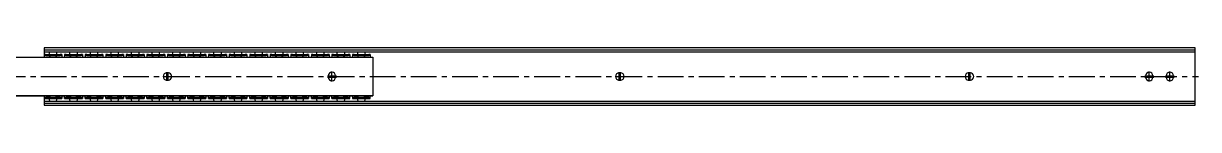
# Model space of a CAD drawing. Extents: x -1 to 1268, y -8 to 45.
# Drawn here: x 542 to 1268, y 10 to 45 of the extents above; entities that cross this region are included whole.
import ezdxf

# ---------------------------------------------------------------- set-up
doc = ezdxf.new("R2010")
doc.units = 0
doc.header["$LTSCALE"] = 0.5
doc.linetypes.add('CENTER', pattern=[50.8, 31.75, -6.35, 6.35, -6.35])
doc.layers.add('MSM_CENTER', color=1, linetype='CENTER')
doc.layers.add('MSM_CONTINUOUS', color=7, linetype='CONTINUOUS')

msp = doc.modelspace()

# ---------------------------------------------------------------- linework, layer by layer
at = {"layer": 'MSM_CENTER'}
for p, q in [((630.89, 24.9), (630.89, 30.4)), ((631.69, 24.9), (631.69, 30.4)), ((732.89, 24.5), (732.89, 30.8)), ((910.29, 24.9), (910.29, 30.4)), ((911.09, 24.9), (911.09, 30.4)), ((1126.19, 24.9), (1126.19, 30.4)), ((1126.99, 24.9), (1126.99, 30.4)), ((1237.69, 24.5), (1237.69, 30.8)), ((1250.39, 24.5), (1250.39, 30.8)), ((45.09, 27.65), (1268.09, 27.65)), ((730.14, 28.05), (735.64, 28.05)), ((730.14, 27.25), (735.64, 27.25)), ((1234.94, 28.05), (1240.44, 28.05)), ((1234.94, 27.25), (1240.44, 27.25)), ((1247.64, 28.05), (1253.14, 28.05)), ((1247.64, 27.25), (1253.14, 27.25))]:
    msp.add_line(p, q, dxfattribs=at)
at = {"layer": 'MSM_CONTINUOUS'}
for p, q in [((555.09, 45.3), (555.09, 39.56)), ((1266.09, 45.3), (555.09, 45.3)), ((555.09, 44.1), (1266.09, 44.1)), ((1266.09, 10), (1266.09, 45.3)), ((47.09, 39.56), (558.79, 39.56)), ((758.09, 39.45), (47.09, 39.45)), ((555.09, 42.8), (1266.09, 42.8)), ((556.09, 41.15), (565.09, 41.15)), ((556.09, 40.65), (565.09, 40.65)), ((562.39, 39.56), (571.49, 39.56)), ((566.09, 41.13), (566.09, 39.56)), ((567.79, 41.13), (567.79, 39.56)), ((568.79, 41.15), (577.79, 41.15)), ((568.79, 40.65), (577.79, 40.65)), ((575.09, 39.56), (584.19, 39.56)), ((578.79, 41.13), (578.79, 39.56)), ((580.49, 41.13), (580.49, 39.56)), ((581.49, 41.15), (590.49, 41.15)), ((581.49, 40.65), (590.49, 40.65)), ((587.79, 39.56), (596.89, 39.56)), ((591.49, 41.13), (591.49, 39.56)), ((593.19, 41.13), (593.19, 39.56)), ((594.19, 41.15), (603.19, 41.15)), ((594.19, 40.65), (603.19, 40.65)), ((600.49, 39.56), (609.59, 39.56)), ((604.19, 41.13), (604.19, 39.56)), ((605.89, 41.13), (605.89, 39.56)), ((606.89, 41.15), (615.89, 41.15)), ((606.89, 40.65), (615.89, 40.65)), ((613.19, 39.56), (622.29, 39.56)), ((616.89, 41.13), (616.89, 39.56)), ((618.59, 41.13), (618.59, 39.56)), ((619.59, 41.15), (628.59, 41.15)), ((619.59, 40.65), (628.59, 40.65)), ((625.89, 39.56), (634.99, 39.56)), ((629.59, 41.13), (629.59, 39.56)), ((631.29, 41.13), (631.29, 39.56)), ((632.29, 41.15), (641.29, 41.15)), ((632.29, 40.65), (641.29, 40.65)), ((638.59, 39.56), (647.69, 39.56)), ((642.29, 41.13), (642.29, 39.56)), ((643.99, 41.13), (643.99, 39.56)), ((644.99, 41.15), (653.99, 41.15)), ((644.99, 40.65), (653.99, 40.65)), ((651.29, 39.56), (660.39, 39.56)), ((654.99, 41.13), (654.99, 39.56)), ((656.69, 41.13), (656.69, 39.56)), ((657.69, 41.15), (666.69, 41.15)), ((657.69, 40.65), (666.69, 40.65)), ((663.99, 39.56), (673.09, 39.56)), ((667.69, 41.13), (667.69, 39.56)), ((669.39, 41.13), (669.39, 39.56)), ((670.39, 41.15), (679.39, 41.15)), ((670.39, 40.65), (679.39, 40.65)), ((676.69, 39.56), (685.79, 39.56)), ((680.39, 41.13), (680.39, 39.56)), ((682.09, 41.13), (682.09, 39.56)), ((683.09, 41.15), (692.09, 41.15)), ((683.09, 40.65), (692.09, 40.65)), ((689.39, 39.56), (698.49, 39.56)), ((693.09, 41.13), (693.09, 39.56)), ((694.79, 41.13), (694.79, 39.56)), ((695.79, 41.15), (704.79, 41.15)), ((695.79, 40.65), (704.79, 40.65)), ((702.09, 39.56), (711.19, 39.56)), ((705.79, 41.13), (705.79, 39.56)), ((707.49, 41.13), (707.49, 39.56)), ((708.49, 41.15), (717.49, 41.15)), ((708.49, 40.65), (717.49, 40.65)), ((714.79, 39.56), (723.89, 39.56)), ((718.49, 41.13), (718.49, 39.56)), ((720.19, 41.13), (720.19, 39.56)), ((721.19, 41.15), (730.19, 41.15)), ((721.19, 40.65), (730.19, 40.65)), ((727.49, 39.56), (736.59, 39.56)), ((731.19, 41.13), (731.19, 39.56)), ((732.89, 41.13), (732.89, 39.56)), ((733.89, 41.15), (742.89, 41.15)), ((733.89, 40.65), (742.89, 40.65)), ((740.19, 39.56), (749.29, 39.56)), ((743.89, 41.13), (743.89, 39.56)), ((745.59, 41.13), (745.59, 39.56)), ((746.59, 41.15), (755.59, 41.15)), ((746.59, 40.65), (755.59, 40.65)), ((752.89, 39.56), (758.09, 39.56)), ((756.59, 41.13), (756.59, 39.56)), ((758.09, 39.56), (758.09, 15.74)), ((631.69, 29.9), (630.89, 29.9)), ((911.09, 29.9), (910.29, 29.9)), ((1126.99, 29.9), (1126.19, 29.9)), ((630.89, 25.4), (631.69, 25.4)), ((730.64, 28.05), (730.64, 27.25)), ((735.14, 27.25), (735.14, 28.05)), ((910.29, 25.4), (911.09, 25.4)), ((1126.19, 25.4), (1126.99, 25.4)), ((1235.44, 28.05), (1235.44, 27.25)), ((1239.94, 27.25), (1239.94, 28.05)), ((1248.14, 28.05), (1248.14, 27.25)), ((1252.64, 27.25), (1252.64, 28.05)), ((47.09, 15.85), (758.09, 15.85)), ((47.09, 15.74), (558.79, 15.74)), ((555.09, 15.74), (555.09, 10)), ((565.09, 14.65), (556.09, 14.65)), ((562.39, 15.74), (571.49, 15.74)), ((566.09, 15.74), (566.09, 14.17)), ((567.79, 14.17), (567.79, 15.74)), ((577.79, 14.65), (568.79, 14.65)), ((575.09, 15.74), (584.19, 15.74)), ((578.79, 15.74), (578.79, 14.17)), ((580.49, 14.17), (580.49, 15.74)), ((590.49, 14.65), (581.49, 14.65)), ((587.79, 15.74), (596.89, 15.74)), ((591.49, 15.74), (591.49, 14.17)), ((593.19, 14.17), (593.19, 15.74)), ((603.19, 14.65), (594.19, 14.65)), ((600.49, 15.74), (609.59, 15.74)), ((604.19, 15.74), (604.19, 14.17)), ((605.89, 14.17), (605.89, 15.74)), ((615.89, 14.65), (606.89, 14.65)), ((613.19, 15.74), (622.29, 15.74)), ((616.89, 15.74), (616.89, 14.17)), ((618.59, 14.17), (618.59, 15.74)), ((628.59, 14.65), (619.59, 14.65)), ((625.89, 15.74), (634.99, 15.74)), ((629.59, 15.74), (629.59, 14.17)), ((631.29, 14.17), (631.29, 15.74)), ((641.29, 14.65), (632.29, 14.65)), ((638.59, 15.74), (647.69, 15.74)), ((642.29, 15.74), (642.29, 14.17)), ((643.99, 14.17), (643.99, 15.74)), ((653.99, 14.65), (644.99, 14.65)), ((651.29, 15.74), (660.39, 15.74)), ((654.99, 15.74), (654.99, 14.17)), ((656.69, 14.17), (656.69, 15.74)), ((666.69, 14.65), (657.69, 14.65)), ((663.99, 15.74), (673.09, 15.74)), ((667.69, 15.74), (667.69, 14.17)), ((669.39, 14.17), (669.39, 15.74)), ((679.39, 14.65), (670.39, 14.65)), ((676.69, 15.74), (685.79, 15.74)), ((680.39, 15.74), (680.39, 14.17)), ((682.09, 14.17), (682.09, 15.74)), ((692.09, 14.65), (683.09, 14.65)), ((689.39, 15.74), (698.49, 15.74)), ((693.09, 15.74), (693.09, 14.17)), ((694.79, 14.17), (694.79, 15.74)), ((704.79, 14.65), (695.79, 14.65)), ((702.09, 15.74), (711.19, 15.74)), ((705.79, 15.74), (705.79, 14.17)), ((707.49, 14.17), (707.49, 15.74)), ((717.49, 14.65), (708.49, 14.65)), ((714.79, 15.74), (723.89, 15.74)), ((718.49, 15.74), (718.49, 14.17)), ((720.19, 14.17), (720.19, 15.74)), ((730.19, 14.65), (721.19, 14.65)), ((727.49, 15.74), (736.59, 15.74)), ((731.19, 15.74), (731.19, 14.17)), ((732.89, 14.17), (732.89, 15.74)), ((742.89, 14.65), (733.89, 14.65)), ((740.19, 15.74), (749.29, 15.74)), ((743.89, 14.17), (743.89, 15.74)), ((745.59, 15.74), (745.59, 14.17)), ((755.59, 14.65), (746.59, 14.65)), ((752.89, 15.74), (758.09, 15.74)), ((756.59, 14.17), (756.59, 15.74)), ((555.09, 12.5), (1266.09, 12.5)), ((555.09, 11.2), (1266.09, 11.2)), ((555.09, 10), (1266.09, 10)), ((556.09, 14.15), (565.09, 14.15)), ((568.79, 14.15), (577.79, 14.15)), ((581.49, 14.15), (590.49, 14.15)), ((594.19, 14.15), (603.19, 14.15)), ((606.89, 14.15), (615.89, 14.15)), ((619.59, 14.15), (628.59, 14.15)), ((632.29, 14.15), (641.29, 14.15)), ((644.99, 14.15), (653.99, 14.15)), ((657.69, 14.15), (666.69, 14.15)), ((670.39, 14.15), (679.39, 14.15)), ((683.09, 14.15), (692.09, 14.15)), ((695.79, 14.15), (704.79, 14.15)), ((708.49, 14.15), (717.49, 14.15)), ((721.19, 14.15), (730.19, 14.15)), ((733.89, 14.15), (742.89, 14.15)), ((746.59, 14.15), (755.59, 14.15))]:
    msp.add_line(p, q, dxfattribs=at)
for centre, radius, start, end in [((555.11, 41.08), 0.0594, 93.79295, 108.77318), ((555.11, 40.58), 0.0594, 93.79295, 108.77318), ((555.96, 16.17), 24.98, 89.70969, 91.96856), ((555.96, 15.9), 24.75, 89.69914, 91.97911), ((560.59, 41.3), 2.5, 143.10045, 183.43981), ((560.59, -27.7), 68.33, 87.98992, 92.01008), ((560.59, 41.3), 2.5, 196.52702, 227.61152), ((560.59, 41.3), 2.5, 312.38848, 343.47298), ((560.59, 41.3), 2.5, 356.56019, 36.89955), ((565.25, 18.65), 22.5, 87.90675, 90.415), ((565.23, 16.33), 24.33, 88.00085, 90.3209), ((566.07, 41.08), 0.0594, 71.22682, 86.20705), ((566.07, 40.58), 0.0594, 71.22682, 86.20705), ((567.81, 41.08), 0.0594, 93.79295, 108.77318), ((567.81, 40.58), 0.0594, 93.79295, 108.77318), ((568.66, 16.17), 24.98, 89.70969, 91.96856), ((568.66, 15.9), 24.75, 89.69914, 91.97911), ((573.29, 41.3), 2.5, 143.10045, 183.43981), ((573.29, -27.7), 68.33, 87.98992, 92.01008), ((573.29, 41.3), 2.5, 196.52702, 227.61152), ((573.29, 41.3), 2.5, 312.38848, 343.47298), ((573.29, 41.3), 2.5, 356.56019, 36.89955), ((577.95, 18.65), 22.5, 87.90675, 90.415), ((577.93, 16.33), 24.33, 88.00085, 90.3209), ((578.77, 41.08), 0.0594, 71.22682, 86.20705), ((578.77, 40.58), 0.0594, 71.22682, 86.20705), ((580.51, 41.08), 0.0594, 93.79295, 108.77318), ((580.51, 40.58), 0.0594, 93.79295, 108.77318), ((581.36, 16.17), 24.98, 89.70969, 91.96856), ((581.36, 15.9), 24.75, 89.69914, 91.97911), ((585.99, 41.3), 2.5, 143.10045, 183.43981), ((585.99, -27.7), 68.33, 87.98992, 92.01008), ((585.99, 41.3), 2.5, 196.52702, 227.61152), ((585.99, 41.3), 2.5, 312.38848, 343.47298), ((585.99, 41.3), 2.5, 356.56019, 36.89955), ((590.65, 18.65), 22.5, 87.90675, 90.415), ((590.63, 16.33), 24.33, 88.00085, 90.3209), ((591.47, 41.08), 0.0594, 71.22682, 86.20705), ((591.47, 40.58), 0.0594, 71.22682, 86.20705), ((593.21, 41.08), 0.0594, 93.79295, 108.77318), ((593.21, 40.58), 0.0594, 93.79295, 108.77318), ((594.06, 16.17), 24.98, 89.70969, 91.96856), ((594.06, 15.9), 24.75, 89.69914, 91.97911), ((598.69, 41.3), 2.5, 143.10045, 183.43981), ((598.69, -27.7), 68.33, 87.98992, 92.01008), ((598.69, 41.3), 2.5, 196.52702, 227.61152), ((598.69, 41.3), 2.5, 312.38848, 343.47298), ((598.69, 41.3), 2.5, 356.56019, 36.89955), ((603.35, 18.65), 22.5, 87.90675, 90.415), ((603.33, 16.33), 24.33, 88.00085, 90.3209), ((604.17, 41.08), 0.0594, 71.22682, 86.20705), ((604.17, 40.58), 0.0594, 71.22682, 86.20705), ((605.91, 41.08), 0.0594, 93.79295, 108.77318), ((605.91, 40.58), 0.0594, 93.79295, 108.77318), ((606.76, 16.17), 24.98, 89.70969, 91.96856), ((606.76, 15.9), 24.75, 89.69914, 91.97911), ((611.39, 41.3), 2.5, 143.10045, 183.43981), ((611.39, -27.7), 68.33, 87.98992, 92.01008), ((611.39, 41.3), 2.5, 196.52702, 227.61152), ((611.39, 41.3), 2.5, 312.38848, 343.47298), ((611.39, 41.3), 2.5, 356.56019, 36.89955), ((616.05, 18.65), 22.5, 87.90675, 90.415), ((616.03, 16.33), 24.33, 88.00085, 90.3209), ((616.87, 41.08), 0.0594, 71.22682, 86.20705), ((616.87, 40.58), 0.0594, 71.22682, 86.20705), ((618.61, 41.08), 0.0594, 93.79295, 108.77318), ((618.61, 40.58), 0.0594, 93.79295, 108.77318), ((619.46, 16.17), 24.98, 89.70969, 91.96856), ((619.46, 15.9), 24.75, 89.69914, 91.97911), ((624.09, 41.3), 2.5, 143.10045, 183.43981), ((624.09, -27.7), 68.33, 87.98992, 92.01008), ((624.09, 41.3), 2.5, 196.52702, 227.61152), ((624.09, 41.3), 2.5, 312.38848, 343.47298), ((624.09, 41.3), 2.5, 356.56019, 36.89955), ((628.75, 18.65), 22.5, 87.90675, 90.415), ((628.73, 16.33), 24.33, 88.00085, 90.3209), ((629.57, 41.08), 0.0594, 71.22682, 86.20705), ((629.57, 40.58), 0.0594, 71.22682, 86.20705), ((631.31, 41.08), 0.0594, 93.79295, 108.77318), ((631.31, 40.58), 0.0594, 93.79295, 108.77318), ((632.16, 16.17), 24.98, 89.70969, 91.96856), ((632.16, 15.9), 24.75, 89.69914, 91.97911), ((636.79, 41.3), 2.5, 143.10045, 183.43981), ((636.79, -27.7), 68.33, 87.98992, 92.01008), ((636.79, 41.3), 2.5, 196.52702, 227.61152), ((636.79, 41.3), 2.5, 312.38848, 343.47298), ((636.79, 41.3), 2.5, 356.56019, 36.89955), ((641.45, 18.65), 22.5, 87.90675, 90.415), ((641.43, 16.33), 24.33, 88.00085, 90.3209), ((642.27, 41.08), 0.0594, 71.22682, 86.20705), ((642.27, 40.58), 0.0594, 71.22682, 86.20705), ((644.01, 41.08), 0.0594, 93.79295, 108.77318), ((644.01, 40.58), 0.0594, 93.79295, 108.77318), ((644.86, 16.17), 24.98, 89.70969, 91.96856), ((644.86, 15.9), 24.75, 89.69914, 91.97911), ((649.49, 41.3), 2.5, 143.10045, 183.43981), ((649.49, -27.7), 68.33, 87.98992, 92.01008), ((649.49, 41.3), 2.5, 196.52702, 227.61152), ((649.49, 41.3), 2.5, 312.38848, 343.47298), ((649.49, 41.3), 2.5, 356.56019, 36.89955), ((654.15, 18.65), 22.5, 87.90675, 90.415), ((654.13, 16.33), 24.33, 88.00085, 90.3209), ((654.97, 41.08), 0.0594, 71.22682, 86.20705), ((654.97, 40.58), 0.0594, 71.22682, 86.20705), ((656.71, 41.08), 0.0594, 93.79295, 108.77318), ((656.71, 40.58), 0.0594, 93.79295, 108.77318), ((657.56, 16.17), 24.98, 89.70969, 91.96856), ((657.56, 15.9), 24.75, 89.69914, 91.97911), ((662.19, 41.3), 2.5, 143.10045, 183.43981), ((662.19, -27.7), 68.33, 87.98992, 92.01008), ((662.19, 41.3), 2.5, 196.52702, 227.61152), ((662.19, 41.3), 2.5, 312.38848, 343.47298), ((662.19, 41.3), 2.5, 356.56019, 36.89955), ((666.85, 18.65), 22.5, 87.90675, 90.415), ((666.83, 16.33), 24.33, 88.00085, 90.3209), ((667.67, 41.08), 0.0594, 71.22682, 86.20705), ((667.67, 40.58), 0.0594, 71.22682, 86.20705), ((669.41, 41.08), 0.0594, 93.79295, 108.77318), ((669.41, 40.58), 0.0594, 93.79295, 108.77318), ((670.26, 16.17), 24.98, 89.70969, 91.96856), ((670.26, 15.9), 24.75, 89.69914, 91.97911), ((674.89, 41.3), 2.5, 143.10045, 183.43981), ((674.89, -27.7), 68.33, 87.98992, 92.01008), ((674.89, 41.3), 2.5, 196.52702, 227.61152), ((674.89, 41.3), 2.5, 312.38848, 343.47298), ((674.89, 41.3), 2.5, 356.56019, 36.89955), ((679.55, 18.65), 22.5, 87.90675, 90.415), ((679.53, 16.33), 24.33, 88.00085, 90.3209), ((680.37, 41.08), 0.0594, 71.22682, 86.20705), ((680.37, 40.58), 0.0594, 71.22682, 86.20705), ((682.11, 41.08), 0.0594, 93.79295, 108.77318), ((682.11, 40.58), 0.0594, 93.79295, 108.77318), ((682.96, 16.17), 24.98, 89.70969, 91.96856), ((682.96, 15.9), 24.75, 89.69914, 91.97911), ((687.59, 41.3), 2.5, 143.10045, 183.43981), ((687.59, -27.7), 68.33, 87.98992, 92.01008), ((687.59, 41.3), 2.5, 196.52702, 227.61152), ((687.59, 41.3), 2.5, 312.38848, 343.47298), ((687.59, 41.3), 2.5, 356.56019, 36.89955), ((692.25, 18.65), 22.5, 87.90675, 90.415), ((692.23, 16.33), 24.33, 88.00085, 90.3209), ((693.07, 41.08), 0.0594, 71.22682, 86.20705), ((693.07, 40.58), 0.0594, 71.22682, 86.20705), ((694.81, 41.08), 0.0594, 93.79295, 108.77318), ((694.81, 40.58), 0.0594, 93.79295, 108.77318), ((695.66, 16.17), 24.98, 89.70969, 91.96856), ((695.66, 15.9), 24.75, 89.69914, 91.97911), ((700.29, 41.3), 2.5, 143.10045, 183.43981), ((700.29, -27.7), 68.33, 87.98992, 92.01008), ((700.29, 41.3), 2.5, 196.52702, 227.61152), ((700.29, 41.3), 2.5, 312.38848, 343.47298), ((700.29, 41.3), 2.5, 356.56019, 36.89955), ((704.95, 18.65), 22.5, 87.90675, 90.415), ((704.93, 16.33), 24.33, 88.00085, 90.3209), ((705.77, 41.08), 0.0594, 71.22682, 86.20705), ((705.77, 40.58), 0.0594, 71.22682, 86.20705), ((707.51, 41.08), 0.0594, 93.79295, 108.77318), ((707.51, 40.58), 0.0594, 93.79295, 108.77318), ((708.36, 16.17), 24.98, 89.70969, 91.96856), ((708.36, 15.9), 24.75, 89.69914, 91.97911), ((712.99, 41.3), 2.5, 143.10045, 183.43981), ((712.99, -27.7), 68.33, 87.98992, 92.01008), ((712.99, 41.3), 2.5, 196.52702, 227.61152), ((712.99, 41.3), 2.5, 312.38848, 343.47298), ((712.99, 41.3), 2.5, 356.56019, 36.89955), ((717.65, 18.65), 22.5, 87.90675, 90.415), ((717.63, 16.33), 24.33, 88.00085, 90.3209), ((718.47, 41.08), 0.0594, 71.22682, 86.20705), ((718.47, 40.58), 0.0594, 71.22682, 86.20705), ((720.21, 41.08), 0.0594, 93.79295, 108.77318), ((720.21, 40.58), 0.0594, 93.79295, 108.77318), ((721.06, 16.17), 24.98, 89.70969, 91.96856), ((721.06, 15.9), 24.75, 89.69914, 91.97911), ((725.69, 41.3), 2.5, 143.10045, 183.43981), ((725.69, -27.7), 68.33, 87.98992, 92.01008), ((725.69, 41.3), 2.5, 196.52702, 227.61152), ((725.69, 41.3), 2.5, 312.38848, 343.47298), ((725.69, 41.3), 2.5, 356.56019, 36.89955), ((730.35, 18.65), 22.5, 87.90675, 90.415), ((730.33, 16.33), 24.33, 88.00085, 90.3209), ((731.17, 41.08), 0.0594, 71.22682, 86.20705), ((731.17, 40.58), 0.0594, 71.22682, 86.20705), ((732.91, 41.08), 0.0594, 93.79295, 108.77318), ((732.91, 40.58), 0.0594, 93.79295, 108.77318), ((733.76, 16.17), 24.98, 89.70969, 91.96856), ((733.76, 15.9), 24.75, 89.69914, 91.97911), ((738.39, 41.3), 2.5, 143.10045, 183.43981), ((738.39, -27.7), 68.33, 87.98992, 92.01008), ((738.39, 41.3), 2.5, 196.52702, 227.61152), ((738.39, 41.3), 2.5, 312.38848, 343.47298), ((738.39, 41.3), 2.5, 356.56019, 36.89955), ((743.05, 18.65), 22.5, 87.90675, 90.415), ((743.03, 16.33), 24.33, 88.00085, 90.3209), ((743.87, 41.08), 0.0594, 71.22682, 86.20705), ((743.87, 40.58), 0.0594, 71.22682, 86.20705), ((745.61, 41.08), 0.0594, 93.79295, 108.77318), ((745.61, 40.58), 0.0594, 93.79295, 108.77318), ((746.46, 16.17), 24.98, 89.70969, 91.96856), ((746.46, 15.9), 24.75, 89.69914, 91.97911), ((751.09, 41.3), 2.5, 143.10045, 183.43981), ((751.09, -27.7), 68.33, 87.98992, 92.01008), ((751.09, 41.3), 2.5, 196.52702, 227.61152), ((751.09, 41.3), 2.5, 312.38848, 343.47298), ((751.09, 41.3), 2.5, 356.56019, 36.89955), ((755.75, 18.65), 22.5, 87.90675, 90.415), ((755.73, 16.33), 24.33, 88.00085, 90.3209), ((756.57, 41.08), 0.0594, 71.22682, 86.20705), ((756.57, 40.58), 0.0594, 71.22682, 86.20705), ((630.89, 27.65), 2.25, 90, 270), ((631.69, 27.65), 2.25, 270, 90), ((732.89, 28.05), 2.25, 0, 180), ((910.29, 27.65), 2.25, 90, 270), ((911.09, 27.65), 2.25, 270, 90), ((1126.19, 27.65), 2.25, 90, 270), ((1126.99, 27.65), 2.25, 270, 90), ((1237.69, 28.05), 2.25, 0, 180), ((1250.39, 28.05), 2.25, 0, 180), ((732.89, 27.25), 2.25, 180, 0), ((1237.69, 27.25), 2.25, 180, 0), ((1250.39, 27.25), 2.25, 180, 0), ((555.11, 14.72), 0.0594, 251.22682, 266.20705), ((555.96, 39.4), 24.75, 268.02089, 270.30086), ((560.59, 14), 2.5, 132.38848, 163.47298), ((560.59, 83), 68.33, 267.98992, 272.01008), ((560.59, 14), 2.5, 16.52702, 47.61152), ((565.23, 38.97), 24.33, 269.6791, 271.99915), ((566.07, 14.72), 0.0594, 273.79295, 288.77318), ((567.81, 14.72), 0.0594, 251.22682, 266.20705), ((568.66, 39.4), 24.75, 268.02089, 270.30086), ((573.29, 14), 2.5, 132.38848, 163.47298), ((573.29, 83), 68.33, 267.98992, 272.01008), ((573.29, 14), 2.5, 16.52702, 47.61152), ((577.93, 38.97), 24.33, 269.6791, 271.99915), ((578.77, 14.72), 0.0594, 273.79295, 288.77318), ((580.51, 14.72), 0.0594, 251.22682, 266.20705), ((581.36, 39.4), 24.75, 268.02089, 270.30086), ((585.99, 14), 2.5, 132.38848, 163.47298), ((585.99, 83), 68.33, 267.98992, 272.01008), ((585.99, 14), 2.5, 16.52702, 47.61152), ((590.63, 38.97), 24.33, 269.6791, 271.99915), ((591.47, 14.72), 0.0594, 273.79295, 288.77318), ((593.21, 14.72), 0.0594, 251.22682, 266.20705), ((594.06, 39.4), 24.75, 268.02089, 270.30086), ((598.69, 14), 2.5, 132.38848, 163.47298), ((598.69, 83), 68.33, 267.98992, 272.01008), ((598.69, 14), 2.5, 16.52702, 47.61152), ((603.33, 38.97), 24.33, 269.6791, 271.99915), ((604.17, 14.72), 0.0594, 273.79295, 288.77318), ((605.91, 14.72), 0.0594, 251.22682, 266.20705), ((606.76, 39.4), 24.75, 268.02089, 270.30086), ((611.39, 14), 2.5, 132.38848, 163.47298), ((611.39, 83), 68.33, 267.98992, 272.01008), ((611.39, 14), 2.5, 16.52702, 47.61152), ((616.03, 38.97), 24.33, 269.6791, 271.99915), ((616.87, 14.72), 0.0594, 273.79295, 288.77318), ((618.61, 14.72), 0.0594, 251.22682, 266.20705), ((619.46, 39.4), 24.75, 268.02089, 270.30086), ((624.09, 14), 2.5, 132.38848, 163.47298), ((624.09, 83), 68.33, 267.98992, 272.01008), ((624.09, 14), 2.5, 16.52702, 47.61152), ((628.73, 38.97), 24.33, 269.6791, 271.99915), ((629.57, 14.72), 0.0594, 273.79295, 288.77318), ((631.31, 14.72), 0.0594, 251.22682, 266.20705), ((632.16, 39.4), 24.75, 268.02089, 270.30086), ((636.79, 14), 2.5, 132.38848, 163.47298), ((636.79, 83), 68.33, 267.98992, 272.01008), ((636.79, 14), 2.5, 16.52702, 47.61152), ((641.43, 38.97), 24.33, 269.6791, 271.99915), ((642.27, 14.72), 0.0594, 273.79295, 288.77318), ((644.01, 14.72), 0.0594, 251.22682, 266.20705), ((644.86, 39.4), 24.75, 268.02089, 270.30086), ((649.49, 14), 2.5, 132.38848, 163.47298), ((649.49, 83), 68.33, 267.98992, 272.01008), ((649.49, 14), 2.5, 16.52702, 47.61152), ((654.13, 38.97), 24.33, 269.6791, 271.99915), ((654.97, 14.72), 0.0594, 273.79295, 288.77318), ((656.71, 14.72), 0.0594, 251.22682, 266.20705), ((657.56, 39.4), 24.75, 268.02089, 270.30086), ((662.19, 14), 2.5, 132.38848, 163.47298), ((662.19, 83), 68.33, 267.98992, 272.01008), ((662.19, 14), 2.5, 16.52702, 47.61152), ((666.83, 38.97), 24.33, 269.6791, 271.99915), ((667.67, 14.72), 0.0594, 273.79295, 288.77318), ((669.41, 14.72), 0.0594, 251.22682, 266.20705), ((670.26, 39.4), 24.75, 268.02089, 270.30086), ((674.89, 14), 2.5, 132.38848, 163.47298), ((674.89, 83), 68.33, 267.98992, 272.01008), ((674.89, 14), 2.5, 16.52702, 47.61152), ((679.53, 38.97), 24.33, 269.6791, 271.99915), ((680.37, 14.72), 0.0594, 273.79295, 288.77318), ((682.11, 14.72), 0.0594, 251.22682, 266.20705), ((682.96, 39.4), 24.75, 268.02089, 270.30086), ((687.59, 14), 2.5, 132.38848, 163.47298), ((687.59, 83), 68.33, 267.98992, 272.01008), ((687.59, 14), 2.5, 16.52702, 47.61152), ((692.23, 38.97), 24.33, 269.6791, 271.99915), ((693.07, 14.72), 0.0594, 273.79295, 288.77318), ((694.81, 14.72), 0.0594, 251.22682, 266.20705), ((695.66, 39.4), 24.75, 268.02089, 270.30086), ((700.29, 14), 2.5, 132.38848, 163.47298), ((700.29, 83), 68.33, 267.98992, 272.01008), ((700.29, 14), 2.5, 16.52702, 47.61152), ((704.93, 38.97), 24.33, 269.6791, 271.99915), ((705.77, 14.72), 0.0594, 273.79295, 288.77318), ((707.51, 14.72), 0.0594, 251.22682, 266.20705), ((708.36, 39.4), 24.75, 268.02089, 270.30086), ((712.99, 14), 2.5, 132.38848, 163.47298), ((712.99, 83), 68.33, 267.98992, 272.01008), ((712.99, 14), 2.5, 16.52702, 47.61152), ((717.63, 38.97), 24.33, 269.6791, 271.99915), ((718.47, 14.72), 0.0594, 273.79295, 288.77318), ((720.21, 14.72), 0.0594, 251.22682, 266.20705), ((721.06, 39.4), 24.75, 268.02089, 270.30086), ((725.69, 14), 2.5, 132.38848, 163.47298), ((725.69, 83), 68.33, 267.98992, 272.01008), ((725.69, 14), 2.5, 16.52702, 47.61152), ((730.33, 38.97), 24.33, 269.6791, 271.99915), ((731.17, 14.72), 0.0594, 273.79295, 288.77318), ((732.91, 14.72), 0.0594, 251.22682, 266.20705), ((733.76, 39.4), 24.75, 268.02089, 270.30086), ((738.39, 14), 2.5, 132.38848, 163.47298), ((738.39, 83), 68.33, 267.98992, 272.01008), ((738.39, 14), 2.5, 16.52702, 47.61152), ((743.03, 38.97), 24.33, 269.6791, 271.99915), ((743.87, 14.72), 0.0594, 273.79295, 288.77318), ((745.61, 14.72), 0.0594, 251.22682, 266.20705), ((746.46, 39.4), 24.75, 268.02089, 270.30086), ((751.09, 14), 2.5, 132.38848, 163.47298), ((751.09, 83), 68.33, 267.98992, 272.01008), ((751.09, 14), 2.5, 16.52702, 47.61152), ((755.73, 38.97), 24.33, 269.6791, 271.99915), ((756.57, 14.72), 0.0594, 273.79295, 288.77318), ((555.11, 14.22), 0.0594, 251.22682, 266.20705), ((555.96, 39.13), 24.98, 268.03144, 270.29031), ((560.59, 14), 2.5, 176.56019, 216.89955), ((560.59, 14), 2.5, 323.10045, 3.43981), ((565.25, 36.65), 22.5, 269.585, 272.09325), ((566.07, 14.22), 0.0594, 273.79295, 288.77318), ((567.81, 14.22), 0.0594, 251.22682, 266.20705), ((568.66, 39.13), 24.98, 268.03144, 270.29031), ((573.29, 14), 2.5, 176.56019, 216.89955), ((573.29, 14), 2.5, 323.10045, 3.43981), ((577.95, 36.65), 22.5, 269.585, 272.09325), ((578.77, 14.22), 0.0594, 273.79295, 288.77318), ((580.51, 14.22), 0.0594, 251.22682, 266.20705), ((581.36, 39.13), 24.98, 268.03144, 270.29031), ((585.99, 14), 2.5, 176.56019, 216.89955), ((585.99, 14), 2.5, 323.10045, 3.43981), ((590.65, 36.65), 22.5, 269.585, 272.09325), ((591.47, 14.22), 0.0594, 273.79295, 288.77318), ((593.21, 14.22), 0.0594, 251.22682, 266.20705), ((594.06, 39.13), 24.98, 268.03144, 270.29031), ((598.69, 14), 2.5, 176.56019, 216.89955), ((598.69, 14), 2.5, 323.10045, 3.43981), ((603.35, 36.65), 22.5, 269.585, 272.09325), ((604.17, 14.22), 0.0594, 273.79295, 288.77318), ((605.91, 14.22), 0.0594, 251.22682, 266.20705), ((606.76, 39.13), 24.98, 268.03144, 270.29031), ((611.39, 14), 2.5, 176.56019, 216.89955), ((611.39, 14), 2.5, 323.10045, 3.43981), ((616.05, 36.65), 22.5, 269.585, 272.09325), ((616.87, 14.22), 0.0594, 273.79295, 288.77318), ((618.61, 14.22), 0.0594, 251.22682, 266.20705), ((619.46, 39.13), 24.98, 268.03144, 270.29031), ((624.09, 14), 2.5, 176.56019, 216.89955), ((624.09, 14), 2.5, 323.10045, 3.43981), ((628.75, 36.65), 22.5, 269.585, 272.09325), ((629.57, 14.22), 0.0594, 273.79295, 288.77318), ((631.31, 14.22), 0.0594, 251.22682, 266.20705), ((632.16, 39.13), 24.98, 268.03144, 270.29031), ((636.79, 14), 2.5, 176.56019, 216.89955), ((636.79, 14), 2.5, 323.10045, 3.43981), ((641.45, 36.65), 22.5, 269.585, 272.09325), ((642.27, 14.22), 0.0594, 273.79295, 288.77318), ((644.01, 14.22), 0.0594, 251.22682, 266.20705), ((644.86, 39.13), 24.98, 268.03144, 270.29031), ((649.49, 14), 2.5, 176.56019, 216.89955), ((649.49, 14), 2.5, 323.10045, 3.43981), ((654.15, 36.65), 22.5, 269.585, 272.09325), ((654.97, 14.22), 0.0594, 273.79295, 288.77318), ((656.71, 14.22), 0.0594, 251.22682, 266.20705), ((657.56, 39.13), 24.98, 268.03144, 270.29031), ((662.19, 14), 2.5, 176.56019, 216.89955), ((662.19, 14), 2.5, 323.10045, 3.43981), ((666.85, 36.65), 22.5, 269.585, 272.09325), ((667.67, 14.22), 0.0594, 273.79295, 288.77318), ((669.41, 14.22), 0.0594, 251.22682, 266.20705), ((670.26, 39.13), 24.98, 268.03144, 270.29031), ((674.89, 14), 2.5, 176.56019, 216.89955), ((674.89, 14), 2.5, 323.10045, 3.43981), ((679.55, 36.65), 22.5, 269.585, 272.09325), ((680.37, 14.22), 0.0594, 273.79295, 288.77318), ((682.11, 14.22), 0.0594, 251.22682, 266.20705), ((682.96, 39.13), 24.98, 268.03144, 270.29031), ((687.59, 14), 2.5, 176.56019, 216.89955), ((687.59, 14), 2.5, 323.10045, 3.43981), ((692.25, 36.65), 22.5, 269.585, 272.09325), ((693.07, 14.22), 0.0594, 273.79295, 288.77318), ((694.81, 14.22), 0.0594, 251.22682, 266.20705), ((695.66, 39.13), 24.98, 268.03144, 270.29031), ((700.29, 14), 2.5, 176.56019, 216.89955), ((700.29, 14), 2.5, 323.10045, 3.43981), ((704.95, 36.65), 22.5, 269.585, 272.09325), ((705.77, 14.22), 0.0594, 273.79295, 288.77318), ((707.51, 14.22), 0.0594, 251.22682, 266.20705), ((708.36, 39.13), 24.98, 268.03144, 270.29031), ((712.99, 14), 2.5, 176.56019, 216.89955), ((712.99, 14), 2.5, 323.10045, 3.43981), ((717.65, 36.65), 22.5, 269.585, 272.09325), ((718.47, 14.22), 0.0594, 273.79295, 288.77318), ((720.21, 14.22), 0.0594, 251.22682, 266.20705), ((721.06, 39.13), 24.98, 268.03144, 270.29031), ((725.69, 14), 2.5, 176.56019, 216.89955), ((725.69, 14), 2.5, 323.10045, 3.43981), ((730.35, 36.65), 22.5, 269.585, 272.09325), ((731.17, 14.22), 0.0594, 273.79295, 288.77318), ((732.91, 14.22), 0.0594, 251.22682, 266.20705), ((733.76, 39.13), 24.98, 268.03144, 270.29031), ((738.39, 14), 2.5, 176.56019, 216.89955), ((738.39, 14), 2.5, 323.10045, 3.43981), ((743.05, 36.65), 22.5, 269.585, 272.09325), ((743.87, 14.22), 0.0594, 273.79295, 288.77318), ((745.61, 14.22), 0.0594, 251.22682, 266.20705), ((746.46, 39.13), 24.98, 268.03144, 270.29031), ((751.09, 14), 2.5, 176.56019, 216.89955), ((751.09, 14), 2.5, 323.10045, 3.43981), ((755.75, 36.65), 22.5, 269.585, 272.09325), ((756.57, 14.22), 0.0594, 273.79295, 288.77318)]:
    msp.add_arc(centre, radius, start, end, dxfattribs=at)

doc.saveas('drawing.dxf')
